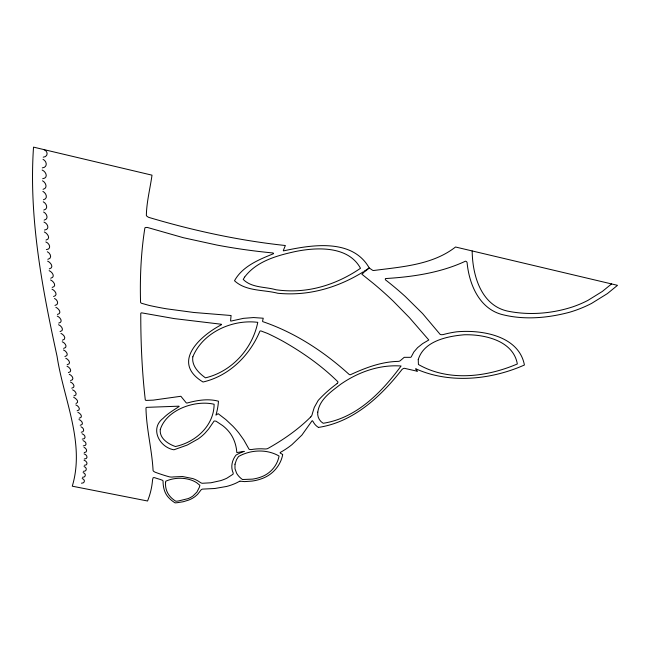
<?xml version="1.0" encoding="UTF-8"?>
<svg xmlns="http://www.w3.org/2000/svg" width="650" height="650" viewBox="0 0 650 650"><rect width="100%" height="100%" fill="white"/><g stroke="black" fill="none" stroke-linecap="round" stroke-linejoin="round"><path stroke-width="0.97" d="M310.724 416.926C298.082 429.601 283.148 439.904 267.597 448.638A6.224 4.176 5.4 0 1 264.485 448.947A35.539 23.164 5.3 0 0 251.168 449.613L249.86 449.499A2.99 1.999 6.1 0 1 249.015 449.158L243.758 439.855L238.875 433.038A117.097 75.099 10.8 0 0 232.871 426.189L225.899 419.632L218.164 413.668L215.914 415.123A131.308 89.359 14.7 0 0 218.457 401.213C208.049 398.385 197.137 400.278 187.021 403.049A2.543 1.763 9.8 0 1 186.249 402.854L180.879 396.273L153.221 400.132L146.079 400.424A2.99 2.047 11.7 0 1 145.299 399.937C142.001 371.613 140.717 341.713 140.766 313.267A3.242 2.397 14.3 0 1 141.554 312.829L174.452 318.63L221.349 324.252A1.666 1.243 9.3 0 1 221.512 324.691C200.273 335.757 170.471 362.391 203.028 382.013C229.239 375.984 249.884 355.331 259.902 331.167A3.161 2.364 6.4 0 1 260.853 330.899L267.662 333.483A198.347 130.349 9.7 0 1 283.043 341.299C302.778 352.495 321.864 365.909 337.894 381.802A3.778 2.714 1.7 0 1 337.838 382.606L337.147 383.606M611.553 283.928L602.363 291.436L587.876 300.406A86.881 66.04 -15.1 0 1 572.739 306.857C551.858 313.682 529.019 315.486 507.463 311.082C480.789 305.159 472.42 274.82 472.176 250.941M363.886 272.48L361.855 274.194L373.474 283.522A380.534 244.205 12.5 0 1 393.339 301.243L409.484 317.712L428.813 339.991L422.638 343.614L417.617 347.62L413.863 351.959L411.231 356.891A1.828 1.333 -3.1 0 1 410.507 357.329L404.202 357.329L400.343 360.636A2.933 2.137 -2.4 0 1 398.223 361.384C381.404 361.709 365.381 367.811 350.407 374.741A3.445 2.494 0.7 0 1 349.351 374.619C324.35 351.877 295.149 332.646 262.901 321.685A1.105 0.837 6.4 0 1 262.551 321.165L263.242 318.224L253.541 317.549L243.523 318.338L230.921 321.1A1.219 0.918 8.7 0 1 230.571 320.897L231.083 315.51L193.83 312.479L166.587 308.823A352.235 322.359 36.3 0 1 149.021 305.394L141.351 303.225A4.209 3.144 14.7 0 1 140.571 302.429C139.831 277.916 141.018 252.005 144.893 227.898A3.567 2.828 17.6 0 1 145.836 227.459L147.379 227.451L183.398 237.721L216.856 245.042A1256.913 874.429 -86.2 0 0 273.033 252.964L273.439 253.313A1.365 1.097 6.6 0 1 273.528 253.703C259.163 259.504 242.491 266.191 234.504 280.751C246.001 291.501 263.648 289.543 277.826 293.272A106.494 89.18 5.9 0 0 297.326 293.646C320.702 292.313 343.363 284.213 363.171 271.903L363.886 272.277M364.195 271.261L369.233 267.963L372.304 270.099A2.047 1.617 -2.4 0 0 373.872 270.481C401.724 266.817 432.543 264.973 455.536 247.008L617.5 285.334L607.417 293.581L591.581 303.412A95.388 72.621 -15.2 0 1 569.481 312.268C547.341 318.175 523.291 320.239 500.971 314.234C478.701 307.686 468.991 283.53 467.066 262.332L466.343 261.503A2.933 2.283 -9.5 0 0 465.449 261.194C440.635 272.797 412.62 276.924 385.556 278.549A2.104 1.649 -3.2 0 0 385.271 279.102L385.442 279.825A335.725 221.422 10.7 0 1 405.308 296.522L422.638 313.609L440.18 334.425A4.152 3.071 -5.7 0 0 441.293 334.709L442.991 334.628A75.936 53.17 -5.5 0 1 456.454 331.849C481.471 329.477 518.871 335.627 524.42 364.999C490.685 380.023 449.142 383.898 415.642 368.729A19.102 13.764 -4.4 0 0 417.422 371.272L404.341 368.29A3.924 2.819 -2.6 0 0 403.26 368.582L402.074 369.395C381.03 396.354 353.608 422.102 318.459 427.416M239.882 481.138L236.446 482.926A54.275 35.742 8.3 0 1 226.614 486.452L214.793 488.499L202.483 489.117A4.241 2.681 7.7 0 0 201.264 489.661L197.576 494.382L194.992 496.624A33.873 21.491 9.3 0 1 188.736 500.053L183.243 501.735L177.206 502.702L175.102 502.872L173.428 501.776A30.306 19.167 8.2 0 1 169.244 498.241C164.491 493.764 163.028 487.094 163.044 480.894A2.998 1.901 9.6 0 0 162.443 480.269L160.103 479.399A58.256 38.48 9.6 0 1 154.594 477.661L153.684 477.604A2.047 1.292 9.9 0 0 153.107 477.782L152.563 479.741A196.089 118.747 17.2 0 1 149.11 496.787L147.574 501.004L72.28 486.184C85.304 442.829 63.513 398.929 57.078 356.395C42.12 287.787 28.706 217.677 33.524 147.127L152.002 175.167C150.142 188.516 146.575 202.118 146.356 215.451A4.412 3.534 18.2 0 0 147.103 216.401L148.639 217.344C193.286 230.62 239.005 240.573 285.35 245.513L283.278 250.656A1.048 0.853 5.5 0 0 283.538 250.876C311.878 244.733 352.398 238.168 369.233 267.963L365.446 271.164L364.244 271.359M76.026 403.528C80.007 402.058 75.888 398.247 73.702 397.321M43.062 189.337C48.1 188.175 45.922 182.512 42.518 180.789M43.428 199.778C48.417 198.656 46.264 193.066 42.884 191.384M43.786 210.039C48.726 208.959 46.605 203.434 43.249 201.793M44.135 220.131C49.034 219.082 46.938 213.623 43.607 212.014M46.02 240.069C51.277 238.729 47.458 233.293 44.314 231.953M47.832 259.334C52.544 258.432 50.57 253.232 47.352 251.761M49.303 268.864C54.429 267.637 50.724 262.397 47.661 261.154M50.749 278.233C55.835 277.046 52.171 271.863 49.132 270.644M52.171 287.454C57.208 286.301 53.584 281.174 50.578 279.988M53.568 296.514C58.565 295.401 54.982 290.339 51.992 289.177M54.941 305.435C59.434 304.688 57.631 299.788 54.527 298.464M57.419 314.454C62.327 313.406 58.825 308.457 55.892 307.352M58.736 323.091C63.611 322.075 60.149 317.176 57.233 316.095M60.044 331.589C64.87 330.606 61.449 325.764 58.557 324.707M62.416 340.194C67.202 339.235 63.822 334.449 60.954 333.418M63.667 348.424C68.413 347.498 65.073 342.761 62.229 341.754M64.903 356.533C69.615 355.631 66.3 350.951 63.481 349.968M67.178 364.739C71.849 363.87 68.583 359.239 65.788 358.28M68.372 372.604C73.003 371.759 69.769 367.177 66.999 366.234M70.59 380.567C75.189 379.746 71.996 375.213 69.241 374.294M71.736 388.188C76.294 387.4 73.133 382.915 70.403 382.013M73.897 395.915C78.414 395.151 75.303 390.715 72.581 389.829M77.106 410.816C81.559 410.101 78.504 405.754 75.831 404.909M43.209 157.186C48.336 156.837 48.262 151.141 43.851 149.573M42.315 167.895C47.686 167.407 47.166 161.33 43.03 159.339M42.689 178.709C48.653 177.978 46.15 171.624 42.136 170.016M79.178 418.202C83.59 417.511 80.584 413.213 77.927 412.384M80.218 425.279C84.597 424.613 81.624 420.355 78.983 419.543M81.25 432.258C85.126 431.892 83.817 427.781 81.022 426.806M44.484 230.043C50.156 229.474 47.816 223.511 43.964 222.072M84.24 452.603C88.026 452.286 86.783 448.305 84.045 447.379M46.345 249.649C51.903 249.129 49.636 243.311 45.841 241.938M82.257 439.14C86.734 439.099 85.312 434.647 82.046 433.761M83.257 445.916C87.701 445.892 86.296 441.488 83.054 440.619M84.248 459.006C88.619 458.997 87.254 454.691 84.053 453.854M84.256 465.319C88.587 465.319 87.238 461.061 84.053 460.233M83.306 471.356C86.97 471.526 87.376 467.642 84.061 466.529M82.371 477.311C86.003 477.49 86.409 473.647 83.119 472.55M81.445 483.194C85.053 483.381 85.459 479.57 82.184 478.497M240.094 481.154L244.579 481.609L252.151 481.073A37.676 24.895 6.4 0 0 262.34 478.457C272.675 474.671 280.727 465.416 282.717 454.537A25.35 16.632 5.2 0 0 280.215 453.107L280.118 452.554L282.661 451.084A106.121 74.271 8.7 0 0 291.931 444.665L301.901 435.077L312.081 420.769A1.211 0.837 3 0 1 312.52 420.802L313.341 421.956A18.249 12.618 2.1 0 0 318.443 427.432M244.099 451.368L236.819 452.579C236.307 444.584 233.447 436.629 228.036 430.625A44.655 29.607 8.9 0 0 222.682 425.62L216.068 421.208L214.662 420.997A2.714 1.844 8 0 0 214.029 421.127L208.682 428.943L204.945 433.233A76.343 52.163 12 0 1 198.242 438.88L187.257 445.047L173.932 449.792C159.331 447.354 149.589 428.423 163.174 418.275C167.732 413.481 173.924 409.988 179.132 406.486A1.292 0.886 10.1 0 0 178.937 406.177L146.632 407.355A3.599 2.446 11.4 0 0 145.974 407.867C146.331 428.683 151.978 449.67 153.083 470.592A4.355 2.787 9.9 0 0 153.782 471.421L155.025 472.16A125.19 87.076 9 0 0 168.813 476.686L169.634 476.905A7.442 4.769 9.4 0 0 173.29 476.938L182.504 476.515L192.871 478.587A22.319 14.064 8.5 0 1 198.778 481.447L200.476 482.593A4.924 3.152 7.9 0 0 202.166 483.283L210.901 482.779L220.553 480.651A46.841 30.834 8.5 0 0 226.882 478.189L232.968 474.264A5.029 3.258 6.9 0 0 233.123 472.834C230.449 466.976 232.066 459.989 236.015 455.106A43.753 28.373 5.1 0 1 244.067 451.417M337.098 383.581A156.951 103.017 -3.3 0 0 318.207 400.408L314.283 407.387L312.349 413.66A10.961 7.621 3.6 0 1 310.765 416.942M160.266 429.585C159.323 438.425 168.155 443.966 175.403 446.526C195.512 442.227 213.947 425.937 214.118 404.251C195.032 399.717 166.384 409.76 160.266 429.585M165.579 482.601C165.116 487.784 166.871 493.114 170.471 496.892A26.382 16.672 8.2 0 0 174.298 500.216L175.857 501.239L178.076 501.052L188.151 498.607A29.413 18.639 9.2 0 0 193.074 495.869L196.901 492.099L199.396 487.224L199.891 485.339L196.796 482.812A19.427 12.244 8.6 0 0 191.067 480.025C182.861 477.279 173.639 477.734 165.718 481.219L165.579 482.601M418.243 359.604L418.421 364.496C448.614 381.794 486.533 377.154 517.343 363.959C513.248 340.535 484.331 334.206 464.124 334.783C447.192 336.269 423.873 340.99 418.243 359.604M317.785 412.092C317.102 416.504 319.345 421.029 323.188 423.272C356.744 418.104 381.81 392.088 401.074 366.007C379.511 364.439 358.077 372.092 340.559 384.353C331.167 391.609 319.532 399.368 317.785 412.092M192.831 356.809C191.449 365.804 198.762 373.051 205.457 377.845C231.912 371.564 252.444 348.749 257.766 322.343C232.342 319.101 202.759 332.41 192.831 356.809M234.983 464.198L234.999 468.747L236.551 473.086A26.536 17.355 5.4 0 0 240.931 478.335L242.434 479.513L252.517 479.123A32.744 21.604 6.3 0 0 261.398 476.848C270.376 473.541 277.371 465.497 279.069 456.032C266.809 448.898 250.713 449.637 238.509 456.519L236.559 459.574L234.983 464.198M244.611 277.111L243.23 279.427C251.753 288.048 265.216 286.593 275.982 289.762A92.146 76.619 5.5 0 0 299.934 290.55C321.701 288.909 342.574 280.556 360.498 268.287C348.351 245.838 317.176 247.089 295.506 251.509C277.022 255.539 256.466 261.211 244.611 277.111"/></g></svg>
